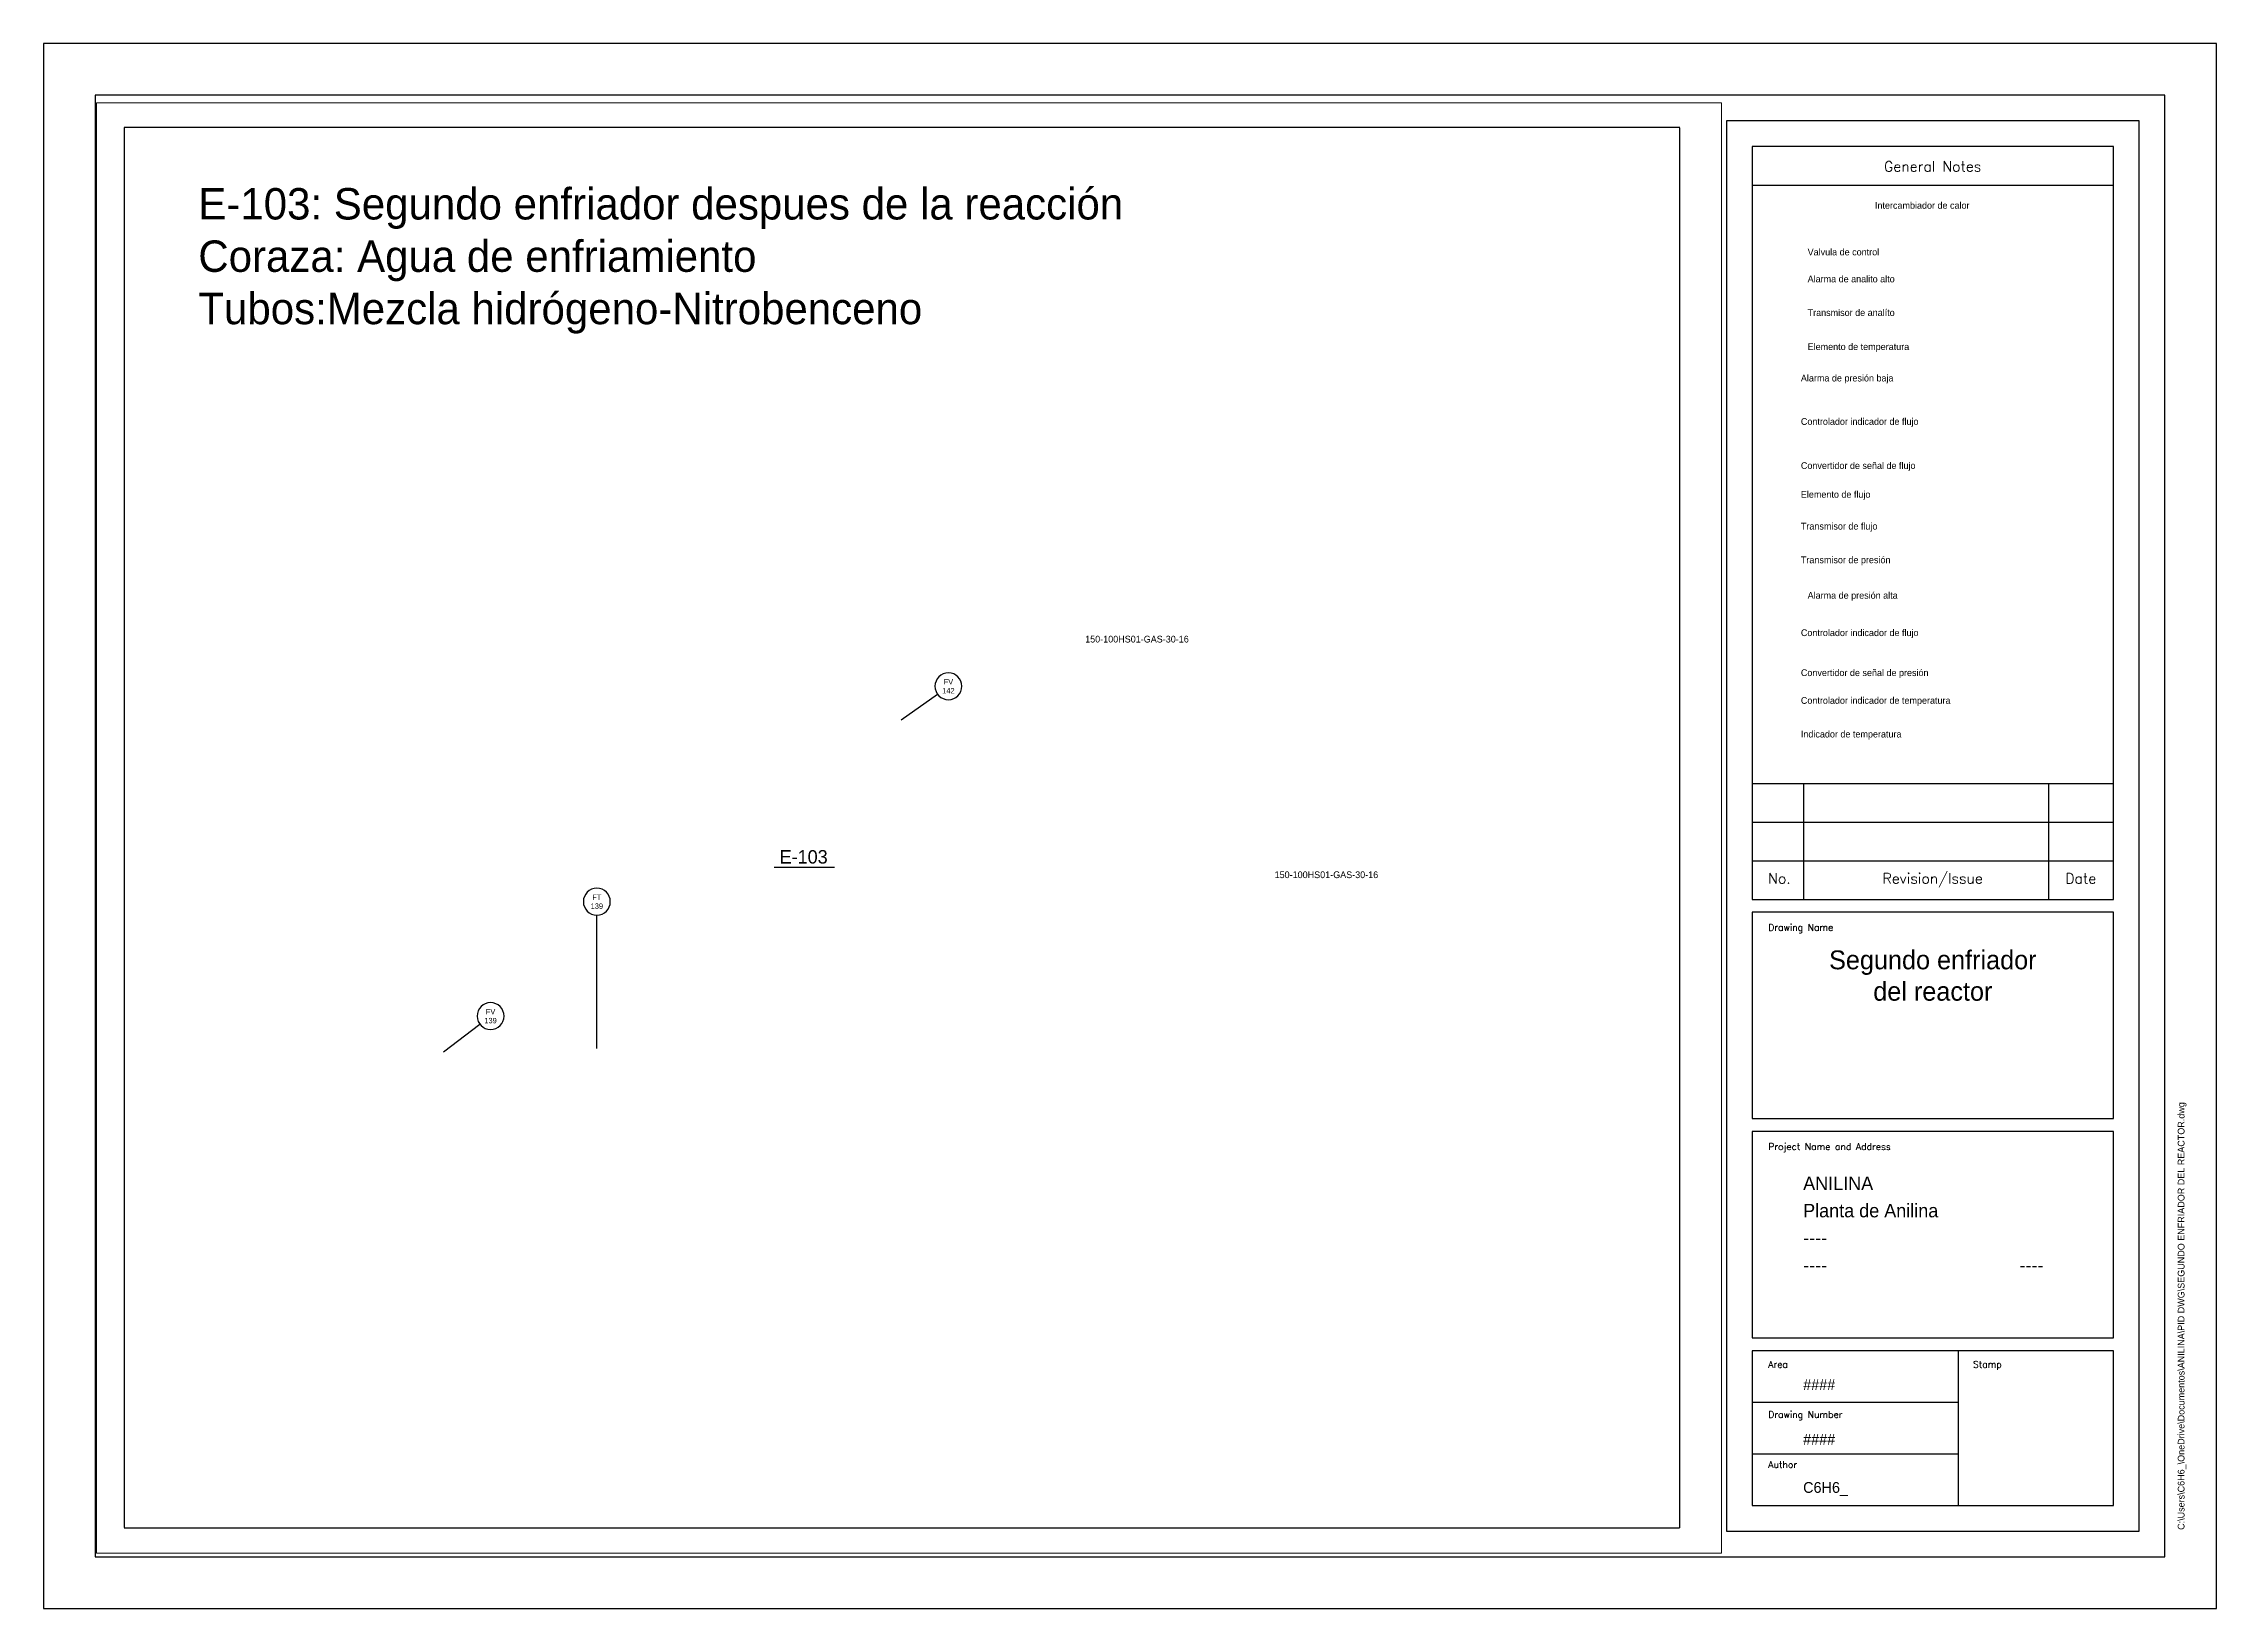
# Paper-space layout 'PID ISO A1 Title Block' of a CAD drawing. Header units: millimetres. Extents: x 0 to 807, y 0 to 581.
# The model-space entities are those that its viewports show. They can reach past a viewport. Long polylines and large blocks are cut down to what shows.
import ezdxf
from ezdxf.enums import TextEntityAlignment as Align

# ---------------------------------------------------------------- set-up
doc = ezdxf.new("R2010")
doc.units = ezdxf.units.MM
doc.linetypes.add('HIDDEN2', pattern=[0.1875, 0.125, -0.0625])
for name, color, linetype in [('Instrument', 250, 'Continuous'), ('Text', 7, 'Continuous'), ('Title Block', 7, 'Continuous')]:
    doc.layers.add(name, color=color, linetype=linetype)
doc.layers.add('no plot', color=41, linetype='HIDDEN2', plot=False)
doc.styles.add('Roman', font='romans')
doc.dimstyles.new('ISO-25', dxfattribs={"dimtxt": 2.5, "dimasz": 2.5, "dimexe": 1.25, "dimexo": 0.625, "dimtad": 1, "dimtxsty": 'Standard', "dimcen": 2.5, "dimadec": 0, "dimazin": 0, "dimtfac": 1, "dimtmove": 0, "dimatfit": 3, "dimfxl": 1, "dimarcsym": 0})

# ---------------------------------------------------------------- blocks, each defined once
blk = doc.blocks.new('PID ISO A1 titleblock')
for p, q in [((806.83, 581.21), (0, 581.21)), ((0, 581.21), (0, 0)), ((806.83, 0), (806.83, 581.21)), ((787.68, 562.06), (19.15, 562.06)), ((19.15, 562.06), (19.15, 19.15)), ((787.68, 19.15), (787.68, 562.06)), ((778.1, 552.48), (624.89, 552.48)), ((624.89, 552.48), (624.89, 28.73)), ((778.1, 28.73), (778.1, 552.48)), ((768.52, 542.91), (634.46, 542.91)), ((634.46, 542.91), (634.46, 263.33)), ((768.52, 263.33), (768.52, 542.91)), ((634.46, 528.54), (768.52, 528.54)), ((634.46, 306.43), (768.52, 306.43)), ((653.61, 263.33), (653.61, 306.43)), ((744.58, 263.33), (744.58, 306.43)), ((634.46, 292.06), (768.52, 292.06)), ((634.46, 277.7), (768.52, 277.7)), ((634.46, 263.33), (768.52, 263.33)), ((768.52, 258.55), (634.46, 258.55)), ((634.46, 258.55), (634.46, 181.94)), ((768.52, 181.94), (768.52, 258.55)), ((634.46, 181.94), (768.52, 181.94)), ((768.52, 177.15), (634.46, 177.15)), ((634.46, 177.15), (634.46, 100.55)), ((768.52, 100.55), (768.52, 177.15)), ((634.46, 100.55), (768.52, 100.55)), ((768.52, 95.76), (634.46, 95.76)), ((634.46, 95.76), (634.46, 38.3)), ((711.07, 38.3), (711.07, 95.76)), ((768.52, 38.3), (768.52, 95.76)), ((634.46, 76.61), (711.07, 76.61)), ((634.46, 57.45), (711.07, 57.45)), ((634.46, 38.3), (768.52, 38.3)), ((624.89, 28.73), (778.1, 28.73)), ((19.15, 19.15), (787.68, 19.15)), ((0, 0), (806.83, 0))]:
    blk.add_line(p, q)
at = {"style": 'Roman'}
for s, height, p in [('General Notes', 3.8303, (701.43, 535.55)), ('No.', 3.83, (644.56, 271.13)), ('Revision/Issue', 3.8303, (701.43, 271.13)), ('Date', 3.83, (756.41, 271.13))]:
    blk.add_text(s, height=height, dxfattribs=at).set_placement(p, align=Align.MIDDLE_CENTER)
for s, height, p in [('Drawing Name', 2.4897, (640.42, 251.69)), ('Project Name and Address', 2.4897, (640.42, 170.3)), ('Area', 2.49, (640.42, 89.42)), ('Stamp', 2.49, (716.43, 89.42)), ('Drawing Number', 2.4897, (640.42, 70.82)), ('Author', 2.49, (640.42, 52.21))]:
    blk.add_text(s, height=height, dxfattribs=at).set_placement(p)
blk = doc.blocks.new('*U3')
at = {"color": 0, "linetype": 'ByBlock', "lineweight": -3}
blk.add_line((-0.44, -0.152), (0.456, -0.152), dxfattribs=at)
at = {"color": 0, "linetype": 'ByBlock', "lineweight": -2}
blk.add_attdef('#(Equipment.Tag)', text='', height=0.2, dxfattribs=at).set_placement((0, 0), align=Align.MIDDLE)
blk = doc.blocks.new('*U14')
at = {"color": 0, "linetype": 'ByBlock', "lineweight": -2}
for start, end in [(0, 180), (180, 0)]:
    blk.add_arc((0, 0), 0.25, start, end, dxfattribs=at)
blk.add_wipeout([(-0.12, 0.149), (0.125, 0.151), (0.125, 0.024), (-0.12, 0.024)], dxfattribs=at)
blk.add_wipeout([(-0.144, -0.024), (0.149, -0.024), (0.149, -0.155), (-0.144, -0.155)], dxfattribs=at)
for tag, p in [('#(TargetObject.Type)', (0, 0.083)), ('#(TargetObject.LoopNumber)', (0, -0.083))]:
    blk.add_attdef(tag, text='', height=0.1, dxfattribs=at).set_placement(p, align=Align.MIDDLE_CENTER)
blk = doc.blocks.new('*U13')
at = {"color": 0, "linetype": 'ByBlock', "lineweight": -2}
for start, end in [(0, 180), (180, 0)]:
    blk.add_arc((0, 0), 0.25, start, end, dxfattribs=at)
blk.add_wipeout([(-0.102, 0.149), (0.107, 0.151), (0.107, 0.024), (-0.102, 0.024)], dxfattribs=at)
blk.add_wipeout([(-0.144, -0.024), (0.149, -0.024), (0.149, -0.155), (-0.144, -0.155)], dxfattribs=at)
for tag, p in [('#(TargetObject.Type)', (0, 0.083)), ('#(TargetObject.LoopNumber)', (0, -0.083))]:
    blk.add_attdef(tag, text='', height=0.1, dxfattribs=at).set_placement(p, align=Align.MIDDLE_CENTER)
blk = doc.blocks.new('Pipeline Tag_block')
at = {"color": 0, "linetype": 'ByBlock', "lineweight": -2}
blk.add_attdef('#(TargetObject.Tag)', text='', height=0.1, dxfattribs=at).set_placement((0, 0), align=Align.MIDDLE_CENTER)

msp = doc.modelspace()

# ---------------------------------------------------------------- linework, layer by layer
at = {"layer": 'no plot'}
msp.add_lwpolyline([(0, 0), (577.5, 0), (577.5, 520), (0, 520)], close=True, dxfattribs=at)

# ---------------------------------------------------------------- block references
at = {"layer": 'Text', "xscale": 25, "yscale": 25, "zscale": 25}
for name, p, values in [('Pipeline Tag_block', (376, 330), {'#(TargetObject.Tag)': '150-100HS01-GAS-30-16'}), ('*U3', (252.25, 249.16), {'#(Equipment.Tag)': 'E-103'}), ('Pipeline Tag_block', (446.34, 242.5), {'#(TargetObject.Tag)': '150-100HS01-GAS-30-16'})]:
    msp.add_blockref(name, p, dxfattribs=at).add_auto_attribs(values)

# ---------------------------------------------------------------- next in the draw order: block references
at = {"layer": 'Instrument', "linetype": 'ByBlock', "xscale": 20, "yscale": 20, "zscale": 20}
for name, p, values in [('*U14', (306, 312.5), {'#(TargetObject.Type)': 'FV', '#(TargetObject.LoopNumber)': '142'}), ('*U13', (175.46, 232.5), {'#(TargetObject.Type)': 'FT', '#(TargetObject.LoopNumber)': '139'}), ('*U14', (136, 190), {'#(TargetObject.Type)': 'FV', '#(TargetObject.LoopNumber)': '139'})]:
    msp.add_blockref(name, p, dxfattribs=at).add_auto_attribs(values)

# ---------------------------------------------------------------- next in the draw order: leaders
at = {"layer": 'Instrument', "linetype": 'ByBlock', "has_arrowhead": 0}
for points in [[(288.5, 300), (301.93, 309.59)], [(118.5, 176.72), (132.01, 186.98)]]:
    msp.add_leader(points, dimstyle='ISO-25', dxfattribs=at)
at = {"layer": 'Instrument', "color": 6, "linetype": 'ByBlock', "has_arrowhead": 0}
msp.add_leader([(175.51, 177.97), (175.46, 227.5)], dimstyle='ISO-25', dxfattribs=at)

psp = doc.layouts.new('PID ISO A1 Title Block')

# ---------------------------------------------------------------- block references
psp.add_blockref('PID ISO A1 titleblock', (0, 0))

# ---------------------------------------------------------------- texts
at = {"insert": (57.5, 527.5), "char_height": 11.66422, "attachment_point": 1}
psp.add_mtext('E-103: Segundo enfriador despues de la reacción^JCoraza: Agua de enfriamiento^JTubos:Mezcla hidrógeno-Nitrobenceno', dxfattribs=at)
at = {"char_height": 2.5, "attachment_point": 1}
for s, insert in [('Intercambiador de calor', (680, 522.32)), ('Valvula de control', (655, 505)), ('Alarma de analito alto', (655, 495)), ('Transmisor de analíto', (655, 482.5)), ('Elemento de temperatura', (655, 469.85)), ('Alarma de presión baja', (652.5, 458.19)), ('Controlador indicador de flujo', (652.5, 442.07)), ('Convertidor de señal de flujo', (652.5, 425.69)), ('Elemento de flujo', (652.5, 415)), ('Transmisor de flujo', (652.5, 403.19)), ('Transmisor de presión', (652.5, 390.69)), ('Alarma de presión alta', (655, 377.5)), ('Controlador indicador de flujo', (652.5, 363.63)), ('Convertidor de señal de presión', (652.5, 348.78)), ('Controlador indicador de temperatura', (652.5, 338.48)), ('Indicador de temperatura', (652.5, 325.98))]:
    psp.add_mtext_dynamic_manual_height_columns(s, width=107.5, gutter_width=12.5, heights=[0], dxfattribs=dict(at, insert=insert))
at = {"insert": (792.43, 29.21), "char_height": 2.5, "attachment_point": 1, "rotation": 90}
psp.add_mtext('C:\\\\Users\\\\C6H6_\\\\OneDrive\\\\Documentos\\\\ANILINA\\\\PID DWG\\\\SEGUNDO ENFRIADOR DEL REACTOR.dwg', dxfattribs=at)
at = {"layer": 'Title Block'}
for s, insert, char_height, attachment_point in [('Segundo enfriador \\Pdel reactor', (701.49, 244.39), 7, 2), ('ANILINA', (653.34, 160.41), 5, 1), ('Planta de Anilina', (653.34, 150.28), 5, 1), ('----', (653.34, 140.16), 5, 1), ('----', (653.34, 130.03), 5, 1), ('----', (733.69, 130.03), 5, 1), ('####', (653.34, 85.11), 4, 1), ('####', (653.34, 64.85), 4, 1), ('C6H6_', (653.34, 46.96), 4, 1)]:
    psp.add_mtext(s, dxfattribs=dict(at, insert=insert, char_height=char_height, attachment_point=attachment_point))

# ---------------------------------------------------------------- viewports
at = {"layer": '0', "color": 5}
psp.add_viewport(center=(321.37, 289.84), size=(603.25, 538.6526), view_center_point=(291.37, 259.84), view_height=538.6526, dxfattribs=at)

doc.saveas('drawing.dxf')
